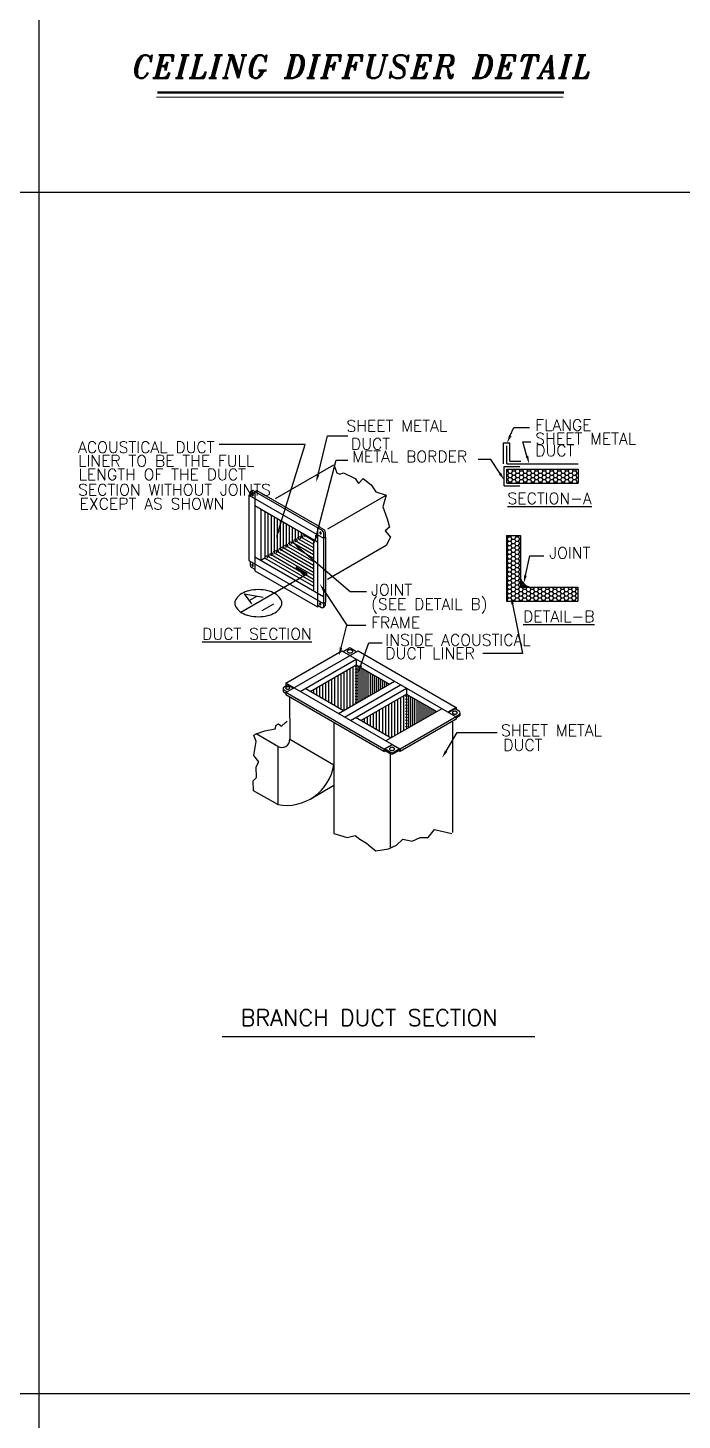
# Model space of a CAD drawing. Extents: x 594 to 813, y 174 to 240.
# Drawn here: x 612.15 to 621.2, y 202.64 to 221.91 of the extents above; entities that cross this region are included whole.
import ezdxf

# ---------------------------------------------------------------- set-up
doc = ezdxf.new("R2010")
doc.units = 0
doc.header["$MEASUREMENT"] = 0
doc.layers.get('0').update_dxf_attribs({"linetype": 'CONTINUOUS', "lineweight": 30})
for name, color, linetype in [('05_AC-EX.DUCT', 1, 'CONTINUOUS'), ('10_AC-TEXT', 3, 'CONTINUOUS'), ('DETAILS', 11, 'CONTINUOUS'), ('T-TEXT', 3, 'CONTINUOUS'), ('Z20', 2, 'CONTINUOUS')]:
    doc.layers.add(name, color=color, linetype=linetype)
doc.layers.add('AC.REF(S). PIPING', color=3, linetype='CONTINUOUS', lineweight=30)
doc.layers.add('text', color=72, linetype='CONTINUOUS', lineweight=15)
doc.styles.add('AC', font='romans.shx', dxfattribs={"height": 0.2})
doc.styles.add('ROMANC', font='italict.shx')

# ---------------------------------------------------------------- blocks, each defined once
blk = doc.blocks.new('*X227')
at = {"color": 0}
for p, q in [((85.5, 132.8), (85.5, 151.85)), ((87, 133.67), (87, 152.72)), ((88.5, 134.54), (88.5, 153.59)), ((73.5, 137.69), (73.5, 144.93)), ((75, 136.83), (75, 145.79)), ((76.5, 135.96), (76.5, 146.66)), ((78, 135.09), (78, 147.52)), ((79.5, 134.23), (79.5, 148.39)), ((81, 133.36), (81, 149.26)), ((82.5, 132.5), (82.5, 150.12)), ((84, 131.94), (84, 150.99)), ((67.5, 141.16), (67.5, 141.46)), ((69, 140.29), (69, 142.33)), ((70.5, 139.42), (70.5, 143.19)), ((72, 138.56), (72, 144.06))]:
    blk.add_line(p, q, dxfattribs=at)
blk = doc.blocks.new('*X228')
at = {"color": 0}
for p, q in [((90, 135.41), (90, 154.39)), ((91, 135.98), (91, 153.82)), ((92, 136.56), (92, 153.24)), ((93, 137.14), (93, 152.66)), ((94, 137.71), (94, 152.08)), ((95, 138.29), (95, 151.51)), ((96, 138.87), (96, 150.93)), ((97, 139.44), (97, 150.35)), ((98, 140.02), (98, 149.77)), ((99, 140.6), (99, 149.2)), ((100, 141.18), (100, 148.62)), ((101, 141.75), (101, 148.04)), ((102, 142.33), (102, 147.46)), ((103, 142.91), (103, 146.89)), ((104, 143.48), (104, 146.31)), ((105, 144.06), (105, 145.73)), ((106, 144.64), (106, 145.15))]:
    blk.add_line(p, q, dxfattribs=at)
blk = doc.blocks.new('*X225')
at = {"color": 0}
for p, q in [((145.3, 202.43), (145.62, 202.43)), ((145.3, 200.27), (145.62, 200.27)), ((145.62, 202.43), (146.25, 203.52)), ((146.25, 201.35), (145.62, 202.43)), ((145.62, 200.27), (146.25, 201.35)), ((146.25, 199.19), (145.62, 200.27)), ((146.25, 203.52), (145.86, 204.2)), ((146.25, 203.52), (147.5, 203.52)), ((146.25, 201.35), (147.5, 201.35)), ((147.5, 203.52), (147.89, 204.2)), ((148.12, 202.43), (147.5, 203.52)), ((147.5, 201.35), (148.12, 202.43)), ((148.12, 200.27), (147.5, 201.35)), ((147.5, 199.19), (148.12, 200.27)), ((148.12, 202.43), (149.37, 202.43)), ((148.12, 200.27), (149.37, 200.27)), ((149.37, 202.43), (150, 203.52)), ((150, 201.35), (149.37, 202.43)), ((149.37, 200.27), (150, 201.35)), ((150, 199.19), (149.37, 200.27)), ((150, 203.52), (149.61, 204.2)), ((150, 203.52), (151.25, 203.52)), ((150, 201.35), (151.25, 201.35)), ((151.25, 203.52), (151.64, 204.2)), ((151.87, 202.43), (151.25, 203.52)), ((151.25, 201.35), (151.87, 202.43)), ((151.87, 200.27), (151.25, 201.35)), ((151.25, 199.19), (151.87, 200.27)), ((151.87, 202.43), (152.3, 202.43)), ((151.87, 200.27), (152.3, 200.27)), ((145.3, 198.1), (145.62, 198.1)), ((145.3, 195.94), (145.62, 195.94)), ((145.3, 193.77), (145.62, 193.77)), ((145.62, 198.1), (146.25, 199.19)), ((146.25, 197.02), (145.62, 198.1)), ((145.62, 195.94), (146.25, 197.02)), ((146.25, 194.86), (145.62, 195.94)), ((145.62, 193.77), (146.25, 194.86)), ((146.25, 192.69), (145.62, 193.77)), ((146.25, 199.19), (147.5, 199.19)), ((146.25, 197.02), (147.5, 197.02)), ((146.25, 194.86), (147.5, 194.86)), ((148.12, 198.1), (147.5, 199.19)), ((147.5, 197.02), (148.12, 198.1)), ((148.12, 195.94), (147.5, 197.02)), ((147.5, 194.86), (148.12, 195.94)), ((148.12, 193.77), (147.5, 194.86)), ((147.5, 192.69), (148.12, 193.77)), ((148.12, 198.1), (149.37, 198.1)), ((148.12, 195.94), (149.37, 195.94)), ((148.12, 193.77), (149.37, 193.77)), ((149.37, 198.1), (150, 199.19)), ((150, 197.02), (149.37, 198.1)), ((149.37, 195.94), (150, 197.02)), ((150, 194.86), (149.37, 195.94)), ((149.37, 193.77), (150, 194.86)), ((150, 192.69), (149.37, 193.77)), ((150, 199.19), (151.25, 199.19)), ((150, 197.02), (151.25, 197.02)), ((150, 194.86), (151.25, 194.86)), ((151.87, 198.1), (151.25, 199.19)), ((151.25, 197.02), (151.87, 198.1)), ((151.87, 195.94), (151.25, 197.02)), ((151.25, 194.86), (151.87, 195.94)), ((151.87, 193.77), (151.25, 194.86)), ((151.25, 192.69), (151.87, 193.77)), ((151.87, 198.1), (152.3, 198.1)), ((151.87, 195.94), (152.3, 195.94)), ((151.87, 193.77), (152.3, 193.77)), ((145.3, 191.61), (145.62, 191.61)), ((145.3, 189.44), (145.62, 189.44)), ((145.3, 187.28), (145.62, 187.28)), ((145.62, 191.61), (146.25, 192.69)), ((146.25, 190.53), (145.62, 191.61)), ((145.62, 189.44), (146.25, 190.53)), ((146.25, 188.36), (145.62, 189.44)), ((145.62, 187.28), (146.25, 188.36)), ((146.25, 186.2), (145.62, 187.28)), ((146.25, 192.69), (147.5, 192.69)), ((146.25, 190.53), (147.5, 190.53)), ((146.25, 188.36), (147.5, 188.36)), ((148.12, 191.61), (147.5, 192.69)), ((147.5, 190.53), (148.12, 191.61)), ((148.12, 189.44), (147.5, 190.53)), ((147.5, 188.36), (148.12, 189.44)), ((148.12, 187.28), (147.5, 188.36)), ((147.5, 186.2), (148.12, 187.28)), ((148.12, 191.61), (149.37, 191.61)), ((148.12, 189.44), (149.37, 189.44)), ((148.12, 187.28), (149.37, 187.28)), ((149.37, 191.61), (150, 192.69)), ((150, 190.53), (149.37, 191.61)), ((149.37, 189.44), (150, 190.53)), ((150, 188.36), (149.37, 189.44)), ((149.37, 187.28), (150, 188.36)), ((150, 186.2), (149.37, 187.28)), ((150, 192.69), (151.25, 192.69)), ((150, 190.53), (151.25, 190.53)), ((150, 188.36), (151.25, 188.36)), ((151.87, 191.61), (151.25, 192.69)), ((151.25, 190.53), (151.87, 191.61)), ((151.87, 189.44), (151.25, 190.53)), ((151.25, 188.36), (151.87, 189.44)), ((151.87, 187.28), (151.25, 188.36)), ((151.25, 186.2), (151.87, 187.28)), ((151.87, 191.61), (152.3, 191.61)), ((151.87, 189.44), (152.3, 189.44)), ((151.87, 187.28), (152.3, 187.28)), ((145.3, 185.11), (145.62, 185.11)), ((145.3, 182.95), (145.62, 182.95)), ((145.3, 180.78), (145.62, 180.78)), ((145.62, 185.11), (146.25, 186.2)), ((146.25, 184.03), (145.62, 185.11)), ((145.62, 182.95), (146.25, 184.03)), ((146.25, 181.87), (145.62, 182.95)), ((145.62, 180.78), (146.25, 181.87)), ((146.25, 179.7), (145.62, 180.78)), ((145.62, 178.62), (146.25, 179.7)), ((146.25, 186.2), (147.5, 186.2)), ((146.25, 184.03), (147.5, 184.03)), ((146.25, 181.87), (147.5, 181.87)), ((146.25, 179.7), (147.5, 179.7)), ((148.12, 185.11), (147.5, 186.2)), ((147.5, 184.03), (148.12, 185.11)), ((148.12, 182.95), (147.5, 184.03)), ((147.5, 181.87), (148.12, 182.95)), ((148.12, 180.78), (147.5, 181.87)), ((147.5, 179.7), (148.12, 180.78)), ((148.12, 178.62), (147.5, 179.7)), ((148.12, 185.11), (149.37, 185.11)), ((148.12, 182.95), (149.37, 182.95)), ((148.12, 180.78), (149.37, 180.78)), ((149.37, 185.11), (150, 186.2)), ((150, 184.03), (149.37, 185.11)), ((149.37, 182.95), (150, 184.03)), ((150, 181.87), (149.37, 182.95)), ((149.37, 180.78), (150, 181.87)), ((150, 179.7), (149.37, 180.78)), ((149.37, 178.62), (150, 179.7)), ((150, 186.2), (151.25, 186.2)), ((150, 184.03), (151.25, 184.03)), ((150, 181.87), (151.25, 181.87)), ((150, 179.7), (151.25, 179.7)), ((151.87, 185.11), (151.25, 186.2)), ((151.25, 184.03), (151.87, 185.11)), ((151.87, 182.95), (151.25, 184.03)), ((151.25, 181.87), (151.87, 182.95)), ((151.87, 180.78), (151.25, 181.87)), ((151.25, 179.7), (151.87, 180.78)), ((151.87, 178.62), (151.25, 179.7)), ((151.87, 185.11), (152.3, 185.11)), ((151.87, 182.95), (152.3, 182.95)), ((151.87, 180.78), (152.3, 180.78)), ((145.3, 178.62), (145.62, 178.62)), ((145.3, 176.45), (145.62, 176.45)), ((145.3, 174.29), (145.62, 174.29)), ((146.25, 177.54), (145.62, 178.62)), ((145.62, 176.45), (146.25, 177.54)), ((146.25, 175.37), (145.62, 176.45)), ((145.62, 174.29), (146.25, 175.37)), ((146.25, 173.21), (145.62, 174.29)), ((145.62, 172.12), (146.25, 173.21)), ((146.25, 177.54), (147.5, 177.54)), ((146.25, 175.37), (147.5, 175.37)), ((146.25, 173.21), (147.5, 173.21)), ((147.5, 177.54), (148.12, 178.62)), ((148.12, 176.45), (147.5, 177.54)), ((147.5, 175.37), (148.12, 176.45)), ((148.12, 174.29), (147.5, 175.37)), ((147.5, 173.21), (148.12, 174.29)), ((148.12, 172.12), (147.5, 173.21)), ((148.12, 178.62), (149.37, 178.62)), ((148.12, 176.45), (149.37, 176.45)), ((148.12, 174.29), (149.37, 174.29)), ((150, 177.54), (149.37, 178.62)), ((149.37, 176.45), (150, 177.54)), ((150, 175.37), (149.37, 176.45)), ((149.37, 174.29), (150, 175.37)), ((150, 173.21), (149.37, 174.29)), ((149.37, 172.12), (150, 173.21)), ((150, 177.54), (151.25, 177.54)), ((150, 175.37), (151.25, 175.37)), ((150, 173.21), (151.25, 173.21)), ((151.25, 177.54), (151.87, 178.62)), ((151.87, 176.45), (151.25, 177.54)), ((151.25, 175.37), (151.87, 176.45)), ((151.87, 174.29), (151.25, 175.37)), ((151.25, 173.21), (151.87, 174.29)), ((151.87, 172.12), (151.25, 173.21)), ((151.87, 178.62), (152.3, 178.62)), ((151.87, 176.45), (153.12, 176.45)), ((151.87, 174.29), (153.12, 174.29)), ((153.12, 176.45), (153.75, 177.54)), ((153.75, 175.37), (153.12, 176.45)), ((153.12, 174.29), (153.75, 175.37)), ((153.75, 173.21), (153.12, 174.29)), ((153.12, 172.12), (153.75, 173.21)), ((153.75, 177.54), (153.14, 178.6)), ((153.75, 177.54), (155, 177.54)), ((153.75, 175.37), (155, 175.37)), ((153.75, 173.21), (155, 173.21)), ((155, 177.54), (155.61, 178.6)), ((155.62, 176.45), (155, 177.54)), ((155, 175.37), (155.62, 176.45)), ((155.62, 174.29), (155, 175.37)), ((155, 173.21), (155.62, 174.29)), ((155.62, 172.12), (155, 173.21)), ((155.62, 176.45), (156.87, 176.45)), ((155.62, 174.29), (156.87, 174.29)), ((156.87, 176.45), (157.5, 177.54)), ((157.5, 175.37), (156.87, 176.45)), ((156.87, 174.29), (157.5, 175.37)), ((157.5, 173.21), (156.87, 174.29)), ((156.87, 172.12), (157.5, 173.21)), ((157.5, 177.54), (156.89, 178.6)), ((157.5, 177.54), (158.75, 177.54)), ((157.5, 175.37), (158.75, 175.37)), ((157.5, 173.21), (158.75, 173.21)), ((158.75, 177.54), (159.36, 178.6)), ((159.37, 176.45), (158.75, 177.54)), ((158.75, 175.37), (159.37, 176.45)), ((159.37, 174.29), (158.75, 175.37)), ((158.75, 173.21), (159.37, 174.29)), ((159.37, 172.12), (158.75, 173.21)), ((159.37, 176.45), (160.62, 176.45)), ((159.37, 174.29), (160.62, 174.29)), ((160.62, 176.45), (161.25, 177.54)), ((161.25, 175.37), (160.62, 176.45)), ((160.62, 174.29), (161.25, 175.37)), ((161.25, 173.21), (160.62, 174.29)), ((160.62, 172.12), (161.25, 173.21)), ((161.25, 177.54), (160.64, 178.6)), ((161.25, 177.54), (162.5, 177.54)), ((161.25, 175.37), (162.5, 175.37)), ((161.25, 173.21), (162.5, 173.21)), ((162.5, 177.54), (163.11, 178.6)), ((163.12, 176.45), (162.5, 177.54)), ((162.5, 175.37), (163.12, 176.45)), ((163.12, 174.29), (162.5, 175.37)), ((162.5, 173.21), (163.12, 174.29)), ((163.12, 172.12), (162.5, 173.21)), ((163.12, 176.45), (164.37, 176.45)), ((163.12, 174.29), (164.37, 174.29)), ((164.37, 176.45), (165, 177.54)), ((165, 175.37), (164.37, 176.45)), ((164.37, 174.29), (165, 175.37)), ((165, 173.21), (164.37, 174.29)), ((164.37, 172.12), (165, 173.21)), ((165, 177.54), (164.39, 178.6)), ((165, 177.54), (166.25, 177.54)), ((165, 175.37), (166.25, 175.37)), ((165, 173.21), (166.25, 173.21)), ((166.25, 177.54), (166.86, 178.6)), ((166.87, 176.45), (166.25, 177.54)), ((166.25, 175.37), (166.87, 176.45)), ((166.87, 174.29), (166.25, 175.37)), ((166.25, 173.21), (166.87, 174.29)), ((166.87, 172.12), (166.25, 173.21)), ((166.87, 176.45), (168.12, 176.45)), ((166.87, 174.29), (168.12, 174.29)), ((168.12, 176.45), (168.75, 177.54)), ((168.75, 175.37), (168.12, 176.45)), ((168.12, 174.29), (168.75, 175.37)), ((168.75, 173.21), (168.12, 174.29)), ((168.12, 172.12), (168.75, 173.21)), ((168.75, 177.54), (168.14, 178.6)), ((168.75, 177.54), (170, 177.54)), ((168.75, 175.37), (170, 175.37)), ((168.75, 173.21), (170, 173.21)), ((170, 177.54), (170.61, 178.6)), ((170.62, 176.45), (170, 177.54)), ((170, 175.37), (170.62, 176.45)), ((170.62, 174.29), (170, 175.37)), ((170, 173.21), (170.62, 174.29)), ((170.62, 172.12), (170, 173.21)), ((170.62, 176.45), (171.87, 176.45)), ((170.62, 174.29), (171.87, 174.29)), ((171.87, 176.45), (172.5, 177.54)), ((172.5, 175.37), (171.87, 176.45)), ((171.87, 174.29), (172.5, 175.37)), ((172.5, 173.21), (171.87, 174.29)), ((171.87, 172.12), (172.5, 173.21)), ((172.5, 177.54), (171.89, 178.6)), ((172.5, 177.54), (173.75, 177.54)), ((172.5, 175.37), (173.75, 175.37)), ((172.5, 173.21), (173.75, 173.21)), ((173.75, 177.54), (174.36, 178.6)), ((174.37, 176.45), (173.75, 177.54)), ((173.75, 175.37), (174.37, 176.45)), ((174.37, 174.29), (173.75, 175.37)), ((173.75, 173.21), (174.37, 174.29)), ((174.37, 172.12), (173.75, 173.21)), ((174.37, 176.45), (175.62, 176.45)), ((174.37, 174.29), (175.62, 174.29)), ((175.62, 176.45), (176.25, 177.54)), ((176.25, 175.37), (175.62, 176.45)), ((175.62, 174.29), (176.25, 175.37)), ((176.25, 173.21), (175.62, 174.29)), ((175.62, 172.12), (176.25, 173.21)), ((176.25, 177.54), (175.64, 178.6)), ((176.25, 177.54), (177.5, 177.54)), ((176.25, 175.37), (177.5, 175.37)), ((176.25, 173.21), (177.5, 173.21)), ((177.5, 177.54), (178.11, 178.6)), ((178.12, 176.45), (177.5, 177.54)), ((177.5, 175.37), (178.12, 176.45)), ((178.12, 174.29), (177.5, 175.37)), ((177.5, 173.21), (178.12, 174.29)), ((178.12, 172.12), (177.5, 173.21)), ((178.12, 176.45), (179.37, 176.45)), ((178.12, 174.29), (179.37, 174.29)), ((179.37, 176.45), (180, 177.54)), ((180, 175.37), (179.37, 176.45)), ((179.37, 174.29), (180, 175.37)), ((180, 173.21), (179.37, 174.29)), ((179.37, 172.12), (180, 173.21)), ((180, 177.54), (179.39, 178.6)), ((180, 177.54), (180.6, 177.54)), ((180, 175.37), (180.6, 175.37)), ((180, 173.21), (180.6, 173.21)), ((145.3, 172.12), (145.62, 172.12)), ((145.93, 171.6), (145.62, 172.12)), ((147.82, 171.6), (148.12, 172.12)), ((148.12, 172.12), (149.37, 172.12)), ((149.68, 171.6), (149.37, 172.12)), ((151.57, 171.6), (151.87, 172.12)), ((151.87, 172.12), (153.12, 172.12)), ((153.43, 171.6), (153.12, 172.12)), ((155.32, 171.6), (155.62, 172.12)), ((155.62, 172.12), (156.87, 172.12)), ((157.18, 171.6), (156.87, 172.12)), ((159.07, 171.6), (159.37, 172.12)), ((159.37, 172.12), (160.62, 172.12)), ((160.93, 171.6), (160.62, 172.12)), ((162.82, 171.6), (163.12, 172.12)), ((163.12, 172.12), (164.37, 172.12)), ((164.68, 171.6), (164.37, 172.12)), ((166.57, 171.6), (166.87, 172.12)), ((166.87, 172.12), (168.12, 172.12)), ((168.43, 171.6), (168.12, 172.12)), ((170.32, 171.6), (170.62, 172.12)), ((170.62, 172.12), (171.87, 172.12)), ((172.18, 171.6), (171.87, 172.12)), ((174.07, 171.6), (174.37, 172.12)), ((174.37, 172.12), (175.62, 172.12)), ((175.93, 171.6), (175.62, 172.12)), ((177.82, 171.6), (178.12, 172.12)), ((178.12, 172.12), (179.37, 172.12)), ((179.68, 171.6), (179.37, 172.12))]:
    blk.add_line(p, q, dxfattribs=at)
blk = doc.blocks.new('*X226')
at = {"color": 0}
for p, q in [((150.8, 220.84), (151.25, 220.84)), ((151.25, 220.84), (151.78, 221.75)), ((151.87, 219.75), (151.25, 220.84)), ((153.12, 219.75), (153.75, 220.84)), ((153.75, 220.84), (153.22, 221.75)), ((153.75, 220.84), (155, 220.84)), ((155, 220.84), (155.53, 221.75)), ((155.62, 219.75), (155, 220.84)), ((156.87, 219.75), (157.5, 220.84)), ((157.5, 220.84), (156.97, 221.75)), ((157.5, 220.84), (158.75, 220.84)), ((158.75, 220.84), (159.28, 221.75)), ((159.37, 219.75), (158.75, 220.84)), ((160.62, 219.75), (161.25, 220.84)), ((161.25, 220.84), (160.72, 221.75)), ((161.25, 220.84), (162.5, 220.84)), ((162.5, 220.84), (163.03, 221.75)), ((163.12, 219.75), (162.5, 220.84)), ((164.37, 219.75), (165, 220.84)), ((165, 220.84), (164.47, 221.75)), ((165, 220.84), (166.25, 220.84)), ((166.25, 220.84), (166.78, 221.75)), ((166.87, 219.75), (166.25, 220.84)), ((168.12, 219.75), (168.75, 220.84)), ((168.75, 220.84), (168.22, 221.75)), ((168.75, 220.84), (170, 220.84)), ((170, 220.84), (170.53, 221.75)), ((170.62, 219.75), (170, 220.84)), ((171.87, 219.75), (172.5, 220.84)), ((172.5, 220.84), (171.97, 221.75)), ((172.5, 220.84), (173.75, 220.84)), ((173.75, 220.84), (174.28, 221.75)), ((174.37, 219.75), (173.75, 220.84)), ((175.62, 219.75), (176.25, 220.84)), ((176.25, 220.84), (175.72, 221.75)), ((176.25, 220.84), (177.5, 220.84)), ((177.5, 220.84), (178.03, 221.75)), ((178.12, 219.75), (177.5, 220.84)), ((179.37, 219.75), (180, 220.84)), ((180, 220.84), (179.47, 221.75)), ((180, 220.84), (181.25, 220.84)), ((181.25, 220.84), (181.78, 221.75)), ((181.87, 219.75), (181.25, 220.84)), ((183.12, 219.75), (183.75, 220.84)), ((183.75, 220.84), (183.22, 221.75)), ((183.75, 220.84), (185, 220.84)), ((185, 220.84), (185.53, 221.75)), ((185.62, 219.75), (185, 220.84)), ((150.8, 218.67), (151.25, 218.67)), ((150.8, 216.51), (151.25, 216.51)), ((151.25, 218.67), (151.87, 219.75)), ((151.87, 217.59), (151.25, 218.67)), ((151.25, 216.51), (151.87, 217.59)), ((151.87, 215.42), (151.25, 216.51)), ((151.49, 214.75), (151.87, 215.42)), ((151.87, 219.75), (153.12, 219.75)), ((151.87, 217.59), (153.12, 217.59)), ((151.87, 215.42), (153.12, 215.42)), ((153.75, 218.67), (153.12, 219.75)), ((153.12, 217.59), (153.75, 218.67)), ((153.75, 216.51), (153.12, 217.59)), ((153.12, 215.42), (153.75, 216.51)), ((153.51, 214.75), (153.12, 215.42)), ((153.75, 218.67), (155, 218.67)), ((153.75, 216.51), (155, 216.51)), ((155, 218.67), (155.62, 219.75)), ((155.62, 217.59), (155, 218.67)), ((155, 216.51), (155.62, 217.59)), ((155.62, 215.42), (155, 216.51)), ((155.24, 214.75), (155.62, 215.42)), ((155.62, 219.75), (156.87, 219.75)), ((155.62, 217.59), (156.87, 217.59)), ((155.62, 215.42), (156.87, 215.42)), ((157.5, 218.67), (156.87, 219.75)), ((156.87, 217.59), (157.5, 218.67)), ((157.5, 216.51), (156.87, 217.59)), ((156.87, 215.42), (157.5, 216.51)), ((157.26, 214.75), (156.87, 215.42)), ((157.5, 218.67), (158.75, 218.67)), ((157.5, 216.51), (158.75, 216.51)), ((158.75, 218.67), (159.37, 219.75)), ((159.37, 217.59), (158.75, 218.67)), ((158.75, 216.51), (159.37, 217.59)), ((159.37, 215.42), (158.75, 216.51)), ((158.99, 214.75), (159.37, 215.42)), ((159.37, 219.75), (160.62, 219.75)), ((159.37, 217.59), (160.62, 217.59)), ((159.37, 215.42), (160.62, 215.42)), ((161.25, 218.67), (160.62, 219.75)), ((160.62, 217.59), (161.25, 218.67)), ((161.25, 216.51), (160.62, 217.59)), ((160.62, 215.42), (161.25, 216.51)), ((161.01, 214.75), (160.62, 215.42)), ((161.25, 218.67), (162.5, 218.67)), ((161.25, 216.51), (162.5, 216.51)), ((162.5, 218.67), (163.12, 219.75)), ((163.12, 217.59), (162.5, 218.67)), ((162.5, 216.51), (163.12, 217.59)), ((163.12, 215.42), (162.5, 216.51)), ((162.74, 214.75), (163.12, 215.42)), ((163.12, 219.75), (164.37, 219.75)), ((163.12, 217.59), (164.37, 217.59)), ((163.12, 215.42), (164.37, 215.42)), ((165, 218.67), (164.37, 219.75)), ((164.37, 217.59), (165, 218.67)), ((165, 216.51), (164.37, 217.59)), ((164.37, 215.42), (165, 216.51)), ((164.76, 214.75), (164.37, 215.42)), ((165, 218.67), (166.25, 218.67)), ((165, 216.51), (166.25, 216.51)), ((166.25, 218.67), (166.87, 219.75)), ((166.87, 217.59), (166.25, 218.67)), ((166.25, 216.51), (166.87, 217.59)), ((166.87, 215.42), (166.25, 216.51)), ((166.49, 214.75), (166.87, 215.42)), ((166.87, 219.75), (168.12, 219.75)), ((166.87, 217.59), (168.12, 217.59)), ((166.87, 215.42), (168.12, 215.42)), ((168.75, 218.67), (168.12, 219.75)), ((168.12, 217.59), (168.75, 218.67)), ((168.75, 216.51), (168.12, 217.59)), ((168.12, 215.42), (168.75, 216.51)), ((168.51, 214.75), (168.12, 215.42)), ((168.75, 218.67), (170, 218.67)), ((168.75, 216.51), (170, 216.51)), ((170, 218.67), (170.62, 219.75)), ((170.62, 217.59), (170, 218.67)), ((170, 216.51), (170.62, 217.59)), ((170.62, 215.42), (170, 216.51)), ((170.24, 214.75), (170.62, 215.42)), ((170.62, 219.75), (171.87, 219.75)), ((170.62, 217.59), (171.87, 217.59)), ((170.62, 215.42), (171.87, 215.42)), ((172.5, 218.67), (171.87, 219.75)), ((171.87, 217.59), (172.5, 218.67)), ((172.5, 216.51), (171.87, 217.59)), ((171.87, 215.42), (172.5, 216.51)), ((172.26, 214.75), (171.87, 215.42)), ((172.5, 218.67), (173.75, 218.67)), ((172.5, 216.51), (173.75, 216.51)), ((173.75, 218.67), (174.37, 219.75)), ((174.37, 217.59), (173.75, 218.67)), ((173.75, 216.51), (174.37, 217.59)), ((174.37, 215.42), (173.75, 216.51)), ((173.99, 214.75), (174.37, 215.42)), ((174.37, 219.75), (175.62, 219.75)), ((174.37, 217.59), (175.62, 217.59)), ((174.37, 215.42), (175.62, 215.42)), ((176.25, 218.67), (175.62, 219.75)), ((175.62, 217.59), (176.25, 218.67)), ((176.25, 216.51), (175.62, 217.59)), ((175.62, 215.42), (176.25, 216.51)), ((176.01, 214.75), (175.62, 215.42)), ((176.25, 218.67), (177.5, 218.67)), ((176.25, 216.51), (177.5, 216.51)), ((177.5, 218.67), (178.12, 219.75)), ((178.12, 217.59), (177.5, 218.67)), ((177.5, 216.51), (178.12, 217.59)), ((178.12, 215.42), (177.5, 216.51)), ((177.74, 214.75), (178.12, 215.42)), ((178.12, 219.75), (179.37, 219.75)), ((178.12, 217.59), (179.37, 217.59)), ((178.12, 215.42), (179.37, 215.42)), ((180, 218.67), (179.37, 219.75)), ((179.37, 217.59), (180, 218.67)), ((180, 216.51), (179.37, 217.59)), ((179.37, 215.42), (180, 216.51)), ((179.76, 214.75), (179.37, 215.42)), ((180, 218.67), (181.25, 218.67)), ((180, 216.51), (181.25, 216.51)), ((181.25, 218.67), (181.87, 219.75)), ((181.87, 217.59), (181.25, 218.67)), ((181.25, 216.51), (181.87, 217.59)), ((181.87, 215.42), (181.25, 216.51)), ((181.49, 214.75), (181.87, 215.42)), ((181.87, 219.75), (183.12, 219.75)), ((181.87, 217.59), (183.12, 217.59)), ((181.87, 215.42), (183.12, 215.42)), ((183.75, 218.67), (183.12, 219.75)), ((183.12, 217.59), (183.75, 218.67)), ((183.75, 216.51), (183.12, 217.59)), ((183.12, 215.42), (183.75, 216.51)), ((183.51, 214.75), (183.12, 215.42)), ((183.75, 218.67), (185, 218.67)), ((183.75, 216.51), (185, 216.51)), ((185, 218.67), (185.62, 219.75)), ((185.62, 217.59), (185, 218.67)), ((185, 216.51), (185.62, 217.59)), ((185.62, 215.42), (185, 216.51)), ((185.24, 214.75), (185.62, 215.42)), ((185.62, 219.75), (186.1, 219.75)), ((185.62, 217.59), (186.1, 217.59)), ((185.62, 215.42), (186.1, 215.42))]:
    blk.add_line(p, q, dxfattribs=at)
blk = doc.blocks.new('A$C5DD3573E')
at = {"color": 7}
blk.add_line((-43998.318, -27.438), (-43998.318, -36662.196), dxfattribs=at)
at = {"layer": '05_AC-EX.DUCT', "color": 2}
blk.add_line((-41900.164, -20001.788), (-38326.998, -20001.788), dxfattribs=at)
at = {"layer": '10_AC-TEXT'}
for p, q in [((-38690.404, -13217.208), (-38690.404, -13454.652)), ((-38611.184, -13217.208), (-38690.404, -13217.208)), ((-38647.796, -13454.198), (-38647.796, -13247.988)), ((-38611.184, -13424.186), (-38611.184, -13217.208)), ((-38677.808, -13484.21), (-38499.556, -13484.21)), ((-38677.808, -13705.834), (-38677.808, -13484.21)), ((-38647.796, -13454.198), (-37832.865, -13454.198)), ((-38647.796, -13514.221), (-37832.865, -13514.221)), ((-38647.796, -13675.822), (-38647.796, -13514.221)), ((-38611.184, -13424.186), (-38488.753, -13424.186)), ((-37832.865, -13514.221), (-37832.865, -13675.822)), ((-38647.796, -13675.822), (-37832.865, -13675.822)), ((-38677.808, -13705.834), (-38499.556, -13705.834)), ((-38651.283, -14273.588), (-38651.283, -15026.188)), ((-38651.283, -14273.588), (-38489.682, -14273.588)), ((-38489.682, -14273.588), (-38489.682, -14864.587)), ((-40928.245, -14710.793), (-41057.727, -14636.036)), ((-41057.727, -14636.036), (-40961.997, -14730.28)), ((-41689.468, -15150.285), (-40928.245, -14710.793)), ((-41648.84, -14943.079), (-41565.731, -15056.199)), ((-41648.84, -14943.079), (-41434.141, -14977.707)), ((-38489.682, -14864.587), (-37836.352, -14864.587)), ((-37836.352, -14864.587), (-37836.352, -15026.188)), ((-41592.875, -15019.253), (-41503.045, -14966.594)), ((-41443.376, -15132.383), (-41309.478, -15053.891)), ((-38651.283, -15026.188), (-37836.352, -15026.188))]:
    blk.add_line(p, q, dxfattribs=at)
blk.add_lwpolyline([(-38489.682, -14766.812), (-38489.682, -14864.587), (-38386.7, -14863.663)], dxfattribs=at)
blk.add_lwpolyline([(-41487.575, -14893.04, 0.058751868), (-41595.428, -14905.757, 0.072341084), (-41677.508, -14938.461, 0.106617054), (-41738.757, -14993.943, 0.15685122), (-41756.181, -15048.119, 0.15685122), (-41738.757, -15102.296, 0.106617054), (-41677.508, -15157.777, 0.072341084), (-41595.428, -15190.482, 0.058751868), (-41487.575, -15203.199, 0.058751868), (-41379.722, -15190.482, 0.072341084), (-41297.642, -15157.777, 0.106617054), (-41236.393, -15102.296, 0.15685122), (-41218.969, -15048.119, 0.15685122), (-41236.393, -14993.943, 0.106617054), (-41297.642, -14938.461, 0.072341084), (-41379.722, -14905.757, 0.058751868)], format="xyb", close=True, dxfattribs=at)
for centre, radius, start, end in [((-38349.697, -14721.141), 147.247, 198.0691393, 255.4455102), ((-38412.931, -15014.696), 11.462, 221.2145931, 316.9201357)]:
    blk.add_arc(centre, radius, start, end, dxfattribs=at)
for points in [[(-40809.28, -14278.104), (-40839.047, -14270.268), (-40847.671, -14363.488)], [(-41057.727, -14636.036), (-40961.997, -14730.28), (-40928.245, -14710.793)], [(-38489.682, -14766.812), (-38489.682, -14864.587), (-38489.682, -14766.812)], [(-38489.682, -14766.812), (-38489.682, -14864.587), (-38455.313, -14823.742)], [(-38489.682, -14864.177), (-38386.7, -14863.663), (-38453.63, -14825.446)]]:
    blk.add_solid(points, dxfattribs=at)
at = {"layer": 'DETAILS', "color": 2}
for p, q in [((-41293.102, -13851.506), (-40626.007, -13466.358)), ((-41596.72, -13812.357), (-41578.085, -13801.598)), ((-41596.72, -13812.357), (-41596.72, -14558.76)), ((-41596.72, -13812.357), (-40742.542, -14305.516)), ((-41578.251, -13779.002), (-41578.251, -13823.02)), ((-41569.805, -13770.556), (-41552.691, -13760.676)), ((-41565.583, -13771.688), (-41527.462, -13793.697)), ((-41547.719, -13760.676), (-40753.763, -14219.067)), ((-41527.462, -13772.371), (-41504.376, -13759.042)), ((-41527.462, -13772.371), (-41527.462, -14678.718)), ((-41504.376, -13759.042), (-40788.714, -14172.23)), ((-40694.743, -14198.619), (-40025.109, -13812.006)), ((-41527.462, -13932.315), (-40811.8, -14345.502)), ((-41458.205, -13972.301), (-41458.205, -14558.76)), ((-41412.033, -13998.958), (-41412.033, -14532.103)), ((-41377.404, -14018.951), (-41377.404, -14512.11)), ((-41342.775, -14038.944), (-41342.775, -14492.117)), ((-41308.146, -14058.937), (-41308.146, -14472.124)), ((-41273.518, -14078.93), (-41273.518, -14452.131)), ((-41238.889, -14098.923), (-41238.889, -14432.138)), ((-41204.26, -14118.916), (-41204.26, -14412.145)), ((-41169.631, -14138.908), (-41169.631, -14392.153)), ((-41135.002, -14158.901), (-41135.002, -14372.16)), ((-41100.373, -14178.894), (-41100.373, -14352.167)), ((-41065.745, -14198.887), (-41065.745, -14332.174)), ((-41031.116, -14218.88), (-41031.116, -14312.181)), ((-41031.116, -14312.181), (-40857.972, -14412.145)), ((-40996.487, -14238.873), (-40996.487, -14292.188)), ((-40996.487, -14292.188), (-40857.972, -14372.16)), ((-40961.858, -14258.866), (-40961.858, -14272.195)), ((-40961.858, -14272.195), (-40857.972, -14332.174)), ((-40857.972, -14318.845), (-40857.972, -14905.305)), ((-40811.8, -14185.559), (-40788.714, -14172.23)), ((-40811.8, -14185.559), (-40811.8, -15091.906)), ((-40793.331, -14174.896), (-40738.8, -14206.379)), ((-40788.714, -14172.23), (-40788.714, -14177.562)), ((-40742.542, -14238.5), (-40742.542, -15085.705)), ((-40742.542, -14305.516), (-40719.457, -14292.188)), ((-40724.074, -14231.886), (-40724.074, -14294.853)), ((-40719.457, -14292.188), (-40724.074, -14289.522)), ((-40719.457, -14292.188), (-40719.457, -15038.591)), ((-41308.146, -14472.124), (-40857.972, -14732.033)), ((-41273.518, -14452.131), (-40857.972, -14692.047)), ((-41238.889, -14432.138), (-40857.972, -14652.061)), ((-41204.26, -14412.145), (-40857.972, -14612.075)), ((-41169.631, -14392.153), (-40857.972, -14572.089)), ((-41135.002, -14372.16), (-40857.972, -14532.103)), ((-41100.373, -14352.167), (-40857.972, -14492.117)), ((-41065.745, -14332.174), (-40857.972, -14452.131)), ((-40025.109, -14389.152), (-40697.917, -14777.598)), ((-41596.72, -14558.76), (-40742.542, -15051.92)), ((-41579.405, -14568.757), (-41579.405, -14615.407)), ((-41567.862, -14635.4), (-41527.462, -14658.725)), ((-41527.462, -14518.775), (-40742.542, -14971.948)), ((-41412.033, -14532.103), (-41458.205, -14558.76)), ((-41412.033, -14532.103), (-40857.972, -14851.99)), ((-41377.404, -14512.11), (-40857.972, -14812.005)), ((-41342.775, -14492.117), (-40857.972, -14772.019)), ((-41527.462, -14678.718), (-40811.8, -15091.906)), ((-40811.8, -15070.58), (-40764.073, -15098.135)), ((-40811.8, -15091.906), (-40793.331, -15081.243)), ((-40751.133, -15098.85), (-40731.251, -15087.371)), ((-40742.542, -15051.92), (-40719.457, -15038.591)), ((-40724.074, -15041.257), (-40724.074, -15074.941)), ((-41171.65, -16070.857), (-40347.188, -15594.854)), ((-41171.65, -15964.228), (-40531.875, -15594.854)), ((-40531.875, -15594.854), (-39227.583, -16347.888)), ((-40519.734, -15601.864), (-40453.669, -15563.722)), ((-40430.583, -15563.722), (-40361.924, -15603.362)), ((-40347.188, -15594.854), (-39227.583, -16241.259)), ((-41010.048, -16057.529), (-40370.274, -15688.155)), ((-40894.619, -16057.529), (-40370.274, -15754.798)), ((-40370.274, -15688.155), (-40370.274, -15754.798)), ((-40370.274, -15754.798), (-39989.357, -15974.72)), ((-41204.845, -16023.178), (-41205.082, -16050.124)), ((-41193.303, -16003.387), (-41153.435, -15980.369)), ((-41158.675, -16063.366), (-41193.303, -16043.373)), ((-41171.617, -16082.551), (-41193.303, -16070.031)), ((-39867.357, -16717.262), (-41171.65, -15964.228)), ((-41171.65, -15964.228), (-41171.65, -15989.285)), ((-40052.044, -16717.262), (-41171.65, -16070.857)), ((-41171.65, -16070.857), (-41171.575, -16097.558)), ((-41153.435, -15980.369), (-41084.334, -16020.446)), ((-40513.702, -16277.451), (-40952.334, -16024.207)), ((-40571.417, -16310.773), (-39931.642, -15941.399)), ((-40502.159, -16350.759), (-39862.385, -15981.385)), ((-40432.902, -16390.745), (-39793.127, -16021.371)), ((-39793.127, -16021.371), (-39793.127, -16088.014)), ((-40052.044, -16743.919), (-41171.575, -16097.558)), ((-41130.669, -16121.175), (-41126.808, -16605.121)), ((-40317.472, -16390.745), (-39793.127, -16088.014)), ((-40035.529, -16227.964), (-40035.529, -16553.525)), ((-40000.9, -16207.971), (-40000.9, -16573.518)), ((-39966.271, -16187.979), (-39966.271, -16587.769)), ((-39931.642, -16167.986), (-39931.642, -16567.776)), ((-39897.014, -16147.993), (-39897.014, -16547.783)), ((-39862.385, -16128), (-39862.385, -16527.79)), ((-39827.756, -16108.007), (-39827.756, -16507.797)), ((-39793.127, -16088.014), (-39446.899, -16287.909)), ((-39793.127, -16088.014), (-39793.127, -16487.804)), ((-39770.041, -16101.342), (-39770.041, -16474.475)), ((-39746.955, -16114.671), (-39746.955, -16461.147)), ((-39723.87, -16128), (-39723.87, -16447.818)), ((-39700.784, -16141.328), (-39700.784, -16434.49)), ((-39677.698, -16154.657), (-39677.698, -16421.161)), ((-39654.612, -16167.986), (-39654.612, -16407.832)), ((-39631.526, -16181.314), (-39631.526, -16394.504)), ((-39608.44, -16194.643), (-39608.44, -16381.175)), ((-39585.354, -16207.971), (-39585.354, -16367.846)), ((-39562.268, -16221.3), (-39562.268, -16354.518)), ((-39539.183, -16234.629), (-39539.183, -16341.189)), ((-39971.244, -16590.64), (-40375.187, -16357.423)), ((-40277.93, -16367.915), (-40277.93, -16413.574)), ((-40243.302, -16347.922), (-40243.302, -16433.567)), ((-40208.673, -16327.929), (-40208.673, -16453.56)), ((-40174.044, -16307.936), (-40174.044, -16473.553)), ((-40139.415, -16287.943), (-40139.415, -16490.321)), ((-40104.786, -16267.95), (-40104.786, -16513.539)), ((-40070.158, -16247.957), (-40070.158, -16533.532)), ((-39389.184, -16254.587), (-40028.958, -16623.961)), ((-39227.583, -16347.888), (-39867.357, -16717.262)), ((-39227.583, -16374.545), (-39867.357, -16743.919)), ((-39516.097, -16247.957), (-39516.097, -16327.86)), ((-39493.011, -16261.286), (-39493.011, -16314.532)), ((-39469.925, -16274.615), (-39469.925, -16301.203)), ((-39227.583, -16241.259), (-39319.926, -16294.573)), ((-39236.812, -16256.435), (-39311.397, -16299.497)), ((-39268.891, -16398.394), (-39268.891, -17671.178)), ((-39191.469, -16282.614), (-39236.812, -16256.435)), ((-39231.425, -16345.669), (-39191.469, -16322.6)), ((-39227.583, -16241.259), (-39228.002, -16261.522)), ((-39227.583, -16359.111), (-39192.188, -16338.676)), ((-39227.583, -16347.888), (-39227.583, -16374.545)), ((-41265.32, -16685.829), (-41513.781, -16542.38)), ((-40623.339, -16414.082), (-40623.339, -16723.261)), ((-41265.32, -16685.829), (-41265.32, -17352.261)), ((-41126.808, -16605.121), (-40623.489, -16895.712)), ((-40052.044, -16717.262), (-39958.6, -16664.583)), ((-40052.044, -16717.262), (-40052.044, -16743.919)), ((-39959.701, -16669.279), (-40039.673, -16715.45)), ((-40039.673, -16715.45), (-40039.673, -16732.223)), ((-40039.673, -16715.45), (-39971.244, -16754.958)), ((-39879.729, -16715.45), (-39959.701, -16669.279)), ((-39948.158, -16754.958), (-39879.729, -16715.45)), ((-39879.818, -16731.889), (-39879.729, -16715.45)), ((-39867.357, -16717.262), (-39867.357, -16743.919)), ((-40623.339, -16723.261), (-40623.339, -17681.632)), ((-40052.044, -16743.919), (-40036.27, -16734.188)), ((-40039.673, -16732.223), (-39971.578, -16771.538)), ((-39981.872, -16765.594), (-39981.872, -17838.633)), ((-39948.492, -16771.538), (-39879.818, -16731.889)), ((-39867.357, -16743.919), (-39885.02, -16734.892)), ((-41265.32, -17352.261), (-41542.062, -17192.484)), ((-40888.141, -17284.33), (-40623.339, -17128.167))]:
    blk.add_line(p, q, dxfattribs=at)
for points in [[(-40626.007, -13466.358), (-40591.684, -13558.907), (-40556.273, -13573.321), (-40514.96, -13558.907), (-40379.218, -13623.77), (-40343.807, -13681.426), (-40290.691, -13623.77), (-40196.262, -13695.84), (-40143.145, -13775.117), (-40025.109, -13812.006), (-40066.421, -13948.085), (-40013.305, -14085.018), (-39989.698, -14178.709), (-40036.912, -14221.951), (-39977.894, -14294.021), (-40025.109, -14389.152)], [(-41542.062, -17192.484), (-41546.685, -17079.95), (-41507.201, -17039.77), (-41513.781, -16919.228), (-41480.878, -16862.976), (-41540.104, -16790.651), (-41513.781, -16629.929), (-41540.104, -16557.605), (-41513.781, -16541.532), (-41415.071, -16509.388), (-41296.618, -16485.28), (-41283.457, -16445.099), (-41257.134, -16429.027), (-41224.231, -16453.136), (-41178.166, -16412.955), (-41158.424, -16396.883)], [(-40623.339, -17681.632), (-40470.735, -17725.907), (-40380.09, -17703.769), (-40325.703, -17748.044), (-40253.186, -17792.318), (-40198.799, -17836.592), (-40144.412, -17880.867), (-39999.38, -17858.729), (-39908.735, -17814.455), (-39836.219, -17748.044), (-39727.444, -17770.181), (-39636.799, -17725.907), (-39546.154, -17725.907), (-39473.638, -17637.358), (-39274.219, -17681.632)]]:
    blk.add_lwpolyline(points, dxfattribs=at)
for points in [[(-41558.471, -13799.596, 0.138754642), (-41560.373, -13801.553, 0.107080012), (-41561.351, -13804.924, 0.080325186), (-41561.015, -13808.602, 0.068103128), (-41559.371, -13812.627, 0.068103128), (-41556.707, -13816.063, 0.080325186), (-41553.69, -13818.194, 0.107080012), (-41550.282, -13819.032, 0.138754642), (-41547.636, -13818.363, 0.138754642), (-41545.733, -13816.406, 0.107080012), (-41544.755, -13813.035, 0.080325186), (-41545.092, -13809.357, 0.068103128), (-41546.735, -13805.332, 0.068103128), (-41549.4, -13801.896, 0.080325186), (-41552.416, -13799.765, 0.107080012), (-41555.825, -13798.927, 0.138754642)], [(-40782.808, -14235.774, 0.138754642), (-40784.711, -14237.73, 0.107080012), (-40785.689, -14241.101, 0.080325186), (-40785.353, -14244.779, 0.068103128), (-40783.709, -14248.805, 0.068103128), (-40781.045, -14252.241, 0.080325186), (-40778.028, -14254.371, 0.107080012), (-40774.62, -14255.21, 0.138754642), (-40771.974, -14254.54, 0.138754642), (-40770.071, -14252.583, 0.107080012), (-40769.093, -14249.212, 0.080325186), (-40769.43, -14245.535, 0.068103128), (-40771.073, -14241.509, 0.068103128), (-40773.738, -14238.073, 0.080325186), (-40776.754, -14235.943, 0.107080012), (-40780.162, -14235.104, 0.138754642)], [(-41559.241, -14604.713, 0.138754642), (-41561.144, -14606.67, 0.107080012), (-41562.122, -14610.041, 0.080325186), (-41561.785, -14613.718, 0.068103128), (-41560.142, -14617.744, 0.068103128), (-41557.477, -14621.18, 0.080325186), (-41554.461, -14623.31, 0.107080012), (-41551.052, -14624.149, 0.138754642), (-41548.406, -14623.479, 0.138754642), (-41546.503, -14621.523, 0.107080012), (-41545.526, -14618.152, 0.080325186), (-41545.862, -14614.474, 0.068103128), (-41547.506, -14610.448, 0.068103128), (-41550.17, -14607.012, 0.080325186), (-41553.187, -14604.882, 0.107080012), (-41556.595, -14604.043, 0.138754642)], [(-40785.324, -15050.278, 0.138754642), (-40787.227, -15052.235, 0.107080012), (-40788.205, -15055.606, 0.080325186), (-40787.868, -15059.283, 0.068103128), (-40786.225, -15063.309, 0.068103128), (-40783.561, -15066.745, 0.080325186), (-40780.544, -15068.875, 0.107080012), (-40777.136, -15069.714, 0.138754642), (-40774.49, -15069.044, 0.138754642), (-40772.587, -15067.088, 0.107080012), (-40771.609, -15063.717, 0.080325186), (-40771.946, -15060.039, 0.068103128), (-40773.589, -15056.014, 0.068103128), (-40776.254, -15052.578, 0.080325186), (-40779.27, -15050.447, 0.107080012), (-40782.678, -15049.608, 0.138754642)], [(-40439.944, -15581.915, 0.058751868), (-40452.433, -15583.388, 0.072341084), (-40461.937, -15587.174, 0.106617054), (-40469.029, -15593.599, 0.15685122), (-40471.046, -15599.872, 0.15685122), (-40469.029, -15606.145, 0.106617054), (-40461.937, -15612.569, 0.072341084), (-40452.433, -15616.356, 0.058751868), (-40439.944, -15617.828, 0.058751868), (-40427.456, -15616.356, 0.072341084), (-40417.952, -15612.569, 0.106617054), (-40410.86, -15606.145, 0.15685122), (-40408.843, -15599.872, 0.15685122), (-40410.86, -15593.599, 0.106617054), (-40417.952, -15587.174, 0.072341084), (-40427.456, -15583.388, 0.058751868)], [(-41151.979, -16003.997, 0.058751868), (-41161.5, -16005.12, 0.072341084), (-41168.745, -16008.007, 0.106617054), (-41174.151, -16012.904, 0.15685122), (-41175.689, -16017.686, 0.15685122), (-41174.151, -16022.468, 0.106617054), (-41168.745, -16027.366, 0.072341084), (-41161.5, -16030.253, 0.058751868), (-41151.979, -16031.375, 0.058751868), (-41142.459, -16030.253, 0.072341084), (-41135.214, -16027.366, 0.106617054), (-41129.808, -16022.468, 0.15685122), (-41128.27, -16017.686, 0.15685122), (-41129.808, -16012.904, 0.106617054), (-41135.214, -16008.007, 0.072341084), (-41142.459, -16005.12, 0.058751868)], [(-39240.836, -16284.298, 0.058751868), (-39252.142, -16285.631, 0.072341084), (-39260.746, -16289.06, 0.106617054), (-39267.167, -16294.876, 0.15685122), (-39268.993, -16300.555, 0.15685122), (-39267.167, -16306.234, 0.106617054), (-39260.746, -16312.05, 0.072341084), (-39252.142, -16315.479, 0.058751868), (-39240.836, -16316.812, 0.058751868), (-39229.53, -16315.479, 0.072341084), (-39220.925, -16312.05, 0.106617054), (-39214.505, -16306.234, 0.15685122), (-39212.678, -16300.555, 0.15685122), (-39214.505, -16294.876, 0.106617054), (-39220.925, -16289.06, 0.072341084), (-39229.53, -16285.631, 0.058751868)], [(-39959.701, -16698.647, 0.058751868), (-39971.387, -16700.025, 0.072341084), (-39980.281, -16703.569, 0.106617054), (-39986.917, -16709.58, 0.15685122), (-39988.805, -16715.45, 0.15685122), (-39986.917, -16721.321, 0.106617054), (-39980.281, -16727.332, 0.072341084), (-39971.387, -16730.876, 0.058751868), (-39959.701, -16732.254, 0.058751868), (-39948.015, -16730.876, 0.072341084), (-39939.121, -16727.332, 0.106617054), (-39932.484, -16721.321, 0.15685122), (-39930.596, -16715.45, 0.15685122), (-39932.484, -16709.58, 0.106617054), (-39939.121, -16703.569, 0.072341084), (-39948.015, -16700.025, 0.058751868)]]:
    blk.add_lwpolyline(points, format="xyb", close=True, dxfattribs=at)
for centre, radius, start, end in [((-41569.805, -13779.002), 8.446, 59.9999907, 180), ((-41550.205, -13764.981), 4.972, 59.9999907, 120.0000093), ((-41075.888, -14338.776), 11.923, 307.0794889, 137.0088764), ((-41054.594, -14326.482), 11.923, 307.0794889, 137.0088764), ((-41033.3, -14314.188), 11.923, 307.0794889, 137.0088764), ((-41012.006, -14301.894), 11.923, 307.0794889, 137.0088764), ((-40990.711, -14289.6), 11.923, 307.0794889, 137.0088764), ((-40970.813, -14278.112), 11.923, 307.0794889, 137.0088764), ((-40764.983, -14238.5), 22.44, 0, 59.9999907), ((-40753.526, -14231.886), 29.453, 0, 59.9999907), ((-41352.712, -14498.601), 11.923, 307.0794889, 137.0088764), ((-41331.418, -14486.307), 11.923, 307.0794889, 137.0088764), ((-41310.124, -14474.013), 11.923, 307.0794889, 137.0088764), ((-41288.83, -14461.718), 11.923, 307.0794889, 137.0088764), ((-41267.536, -14449.424), 11.923, 307.0794889, 137.0088764), ((-41246.241, -14437.13), 11.923, 307.0794889, 137.0088764), ((-41224.947, -14424.836), 11.923, 307.0794889, 137.0088764), ((-41203.653, -14412.542), 11.923, 307.0794889, 137.0088764), ((-41182.359, -14400.247), 11.923, 307.0794889, 137.0088764), ((-41161.065, -14387.953), 11.923, 307.0794889, 137.0088764), ((-41139.771, -14375.659), 11.923, 307.0794889, 137.0088764), ((-41118.476, -14363.365), 11.923, 307.0794889, 137.0088764), ((-41097.182, -14351.071), 11.923, 307.0794889, 137.0088764), ((-41556.319, -14615.407), 23.086, 180, 239.9999907), ((-41395.301, -14523.189), 11.923, 307.0794889, 137.0088764), ((-41374.006, -14510.895), 11.923, 307.0794889, 137.0088764), ((-40756.896, -15085.705), 14.354, 239.9999907, 0), ((-40738.427, -15074.941), 14.354, 300.0000093, 0), ((-40442.126, -15583.715), 23.086, 59.9999907, 120.0000093), ((-40368.599, -15758.36), 12.464, 205.873882, 324.8246895), ((-40368.599, -15792.988), 12.464, 205.873882, 324.8246895), ((-40368.599, -15827.617), 12.464, 205.873882, 324.8246895), ((-40368.599, -15862.246), 12.464, 205.873882, 324.8246895), ((-40368.599, -15896.875), 12.464, 205.873882, 324.8246895), ((-41181.76, -16023.38), 23.086, 120.0000093, 239.9999907), ((-41181.76, -16050.038), 23.086, 180.0053361, 239.9999907), ((-40368.599, -15931.504), 12.464, 205.873882, 324.8246895), ((-40368.599, -15966.132), 12.464, 205.873882, 324.8246895), ((-40368.599, -16000.761), 12.464, 205.873882, 324.8246895), ((-40368.599, -16035.39), 12.464, 205.873882, 324.8246895), ((-40368.599, -16070.019), 12.464, 205.873882, 324.8246895), ((-40368.599, -16104.648), 12.464, 205.873882, 324.8246895), ((-40368.599, -16139.276), 12.464, 205.873882, 324.8246895), ((-40368.599, -16173.905), 12.464, 205.873882, 324.8246895), ((-39792.949, -16100.575), 12.464, 205.873882, 324.8246895), ((-39792.949, -16135.204), 12.464, 205.873882, 324.8246895), ((-39792.949, -16169.833), 12.464, 205.873882, 324.8246895), ((-39792.949, -16204.462), 12.464, 205.873882, 324.8246895), ((-39792.949, -16239.091), 12.464, 205.873882, 324.8246895), ((-39792.949, -16273.719), 12.464, 205.873882, 324.8246895), ((-39792.949, -16308.348), 12.464, 205.873882, 324.8246895), ((-39792.949, -16342.977), 12.464, 205.873882, 324.8246895), ((-39792.949, -16377.606), 12.464, 205.873882, 324.8246895), ((-39203.731, -16318.683), 23.086, 300.0000093, 17.8359635), ((-39203.012, -16302.607), 23.086, 300.0000093, 59.9999907), ((-39792.949, -16412.235), 12.464, 205.873882, 324.8246895), ((-39792.949, -16446.864), 12.464, 205.873882, 324.8246895), ((-41219.149, -16605.857), 92.343, 239.9999907, 0.4570406), ((-39960.035, -16751.545), 23.086, 239.9999907, 300.0000093), ((-39959.701, -16734.965), 23.086, 239.9999907, 300.0000093), ((-41168.454, -16809.011), 551.818, 259.889896, 350.9603567)]:
    blk.add_arc(centre, radius, start, end, dxfattribs=at)
at = {"layer": 'T-TEXT', "color": 7, "linetype": 'Continuous'}
for p, q in [((-38607.835, -13132.344), (-38567.749, -13038.898)), ((-38567.749, -13038.898), (-38386.95, -13038.898)), ((-40805.133, -13577.466), (-40698.524, -13136.003)), ((-40698.524, -13136.003), (-40465.212, -13136.003)), ((-38416.801, -13365.39), (-38463.266, -13202.349)), ((-38463.266, -13202.349), (-38374.604, -13202.349)), ((-40951.335, -13235.132), (-41934.508, -13235.132)), ((-41258.188, -14215.92), (-40951.335, -13235.132)), ((-40824.164, -14274.186), (-40597.334, -13412.5)), ((-40597.334, -13412.5), (-40465.212, -13412.5)), ((-38828.884, -13403.403), (-38975.396, -13403.403)), ((-38727.515, -13562.113), (-38828.884, -13403.403)), ((-41015.036, -14424.131), (-40437.361, -14913.87)), ((-38434.307, -14731.838), (-38384.726, -14507.834)), ((-38384.726, -14507.834), (-38224.788, -14507.834)), ((-40734.673, -14905.919), (-40474.855, -15299.796)), ((-40437.361, -14913.87), (-40249.89, -14913.87)), ((-38581.824, -15061.084), (-38467.669, -15622.651)), ((-40542.453, -15557.162), (-40474.855, -15299.796)), ((-40474.855, -15299.796), (-40260.603, -15299.796)), ((-40474.855, -15299.796), (-40382.512, -15299.796)), ((-40314.744, -15757.73), (-40222.955, -15502.413)), ((-40222.955, -15502.413), (-40071.468, -15502.413)), ((-38467.669, -15622.651), (-38922.129, -15622.651)), ((-39341.326, -16739.311), (-39216.376, -16527.924)), ((-39216.376, -16527.924), (-38756.538, -16527.924))]:
    blk.add_line(p, q, dxfattribs=at)
for points in [[(-38593.691, -13138.411), (-38621.979, -13126.276), (-38644.24, -13217.208)], [(-38402, -13361.172), (-38431.602, -13369.609), (-38391.492, -13454.198)], [(-40790.172, -13581.079), (-40820.093, -13573.853), (-40826.81, -13667.229)], [(-38714.544, -13553.828), (-38740.485, -13570.397), (-38677.808, -13639.937)], [(-41243.499, -14220.515), (-41272.876, -14211.324), (-41285.761, -14304.051)], [(-41024.989, -14435.871), (-41005.084, -14412.391), (-41085.474, -14364.416)], [(-38419.28, -14735.164), (-38449.334, -14728.512), (-38454.264, -14821.999)], [(-40747.52, -14914.394), (-40721.826, -14897.444), (-40785.521, -14828.836)], [(-38596.906, -15064.15), (-38566.742, -15058.018), (-38600.22, -14970.591)], [(-40527.568, -15561.072), (-40557.339, -15553.252), (-40565.912, -15646.476)], [(-40300.261, -15762.937), (-40329.227, -15752.524), (-40345.985, -15844.629)], [(-39328.077, -16747.143), (-39354.575, -16731.48), (-39388.315, -16818.806)]]:
    blk.add_solid(points, dxfattribs=at)
at = {"layer": 'text', "const_width": 26.136}
blk.add_lwpolyline([(-37993.141, -9208.225), (-42641.25, -9208.225)], dxfattribs=at)
at = {"layer": 'text'}
blk.add_lwpolyline([(-38004.971, -9260.497), (-42653.08, -9260.497)], dxfattribs=at)
at = {"layer": 'Z20', "color": 7}
for p, q in [((-56085.494, -10349.902), (0, -10349.902)), ((-47074.098, -10349.902), (0, -10349.902)), ((-56085.494, -24087.558), (0, -24087.558))]:
    blk.add_line(p, q, dxfattribs=at)
at = {"layer": '10_AC-TEXT', "xscale": 23.08587285892827, "yscale": 23.08587285892827, "zscale": 23.08587285892827}
for name, p in [('*X226', (-42129.077, -18633.529)), ('*X225', (-42005.66, -18987.723))]:
    blk.add_blockref(name, p, dxfattribs=at)
at = {"layer": 'DETAILS', "color": 2, "xscale": 23.08587285892827, "yscale": 23.08587285892827, "zscale": 23.08587285892827}
for name in ['*X228', '*X227']:
    blk.add_blockref(name, (-42446.799, -19319.781), dxfattribs=at)
at = {"layer": '05_AC-EX.DUCT', "color": 2, "style": 'AC'}
blk.add_text('BRANCH DUCT SECTION', height=187.91966, dxfattribs=at).set_placement((-41690.101, -19882.026))
at = {"layer": 'T-TEXT', "color": 7, "linetype": 'Continuous', "style": 'AC'}
for s, height, p in [('SHEET METAL', 130.49976, (-40480.739, -13085.999)), ('FLANGE', 130.4998, (-38321.98, -13077.108)), ('ACOUSTICAL DUCT', 130.49976, (-43548.438, -13330.361)), ('DUCT', 130.4998, (-40428.889, -13291.668)), ('SHEET METAL', 130.49976, (-38321.98, -13232.068)), ('LINER TO BE THE FULL ', 130.49976, (-43548.438, -13486.865)), ('METAL BORDER', 130.49976, (-40413.97, -13437.221)), ('DUCT', 130.4998, (-38321.98, -13367.762)), ('LENGTH OF THE DUCT', 130.49976, (-43542.568, -13641.678)), ('SECTION WITHOUT JOINTS', 130.49976, (-43548.438, -13816.693)), ('EXCEPT AS SHOWN', 130.49976, (-43530.828, -13977.295)), ('%%USECTION-A', 130.49976, (-38639.365, -13915.338)), ('JOINT', 130.4998, (-38162.305, -14538.159)), ('JOINT', 130.4998, (-40198.799, -14959.658)), ('(SEE DETAIL B)', 130.49976, (-40198.799, -15124.414)), ('FRAME', 130.4998, (-40198.799, -15335.096)), ('%%UDETAIL-B', 130.49976, (-38461.561, -15265.704)), ('%%UDUCT SECTION', 130.49976, (-42129.668, -15464.938)), ('INSIDE ACOUSTICAL', 130.49976, (-40035.638, -15534.33)), ('DUCT LINER', 130.4998, (-40035.638, -15686.991)), ('SHEET METAL', 130.49976, (-38712.219, -16567.976)), ('DUCT', 130.4998, (-38687.257, -16735.533))]:
    blk.add_text(s, height=height, dxfattribs=at).set_placement(p)
at = {"layer": 'text', "style": 'ROMANC'}
blk.add_text('CEILING DIFFUSER DETAIL', height=261.35991, dxfattribs=at).set_placement((-42928.978, -9043.174))

msp = doc.modelspace()

# ---------------------------------------------------------------- block references
at = {"layer": 'AC.REF(S). PIPING', "linetype": 'Continuous', "xscale": 0.0012099999999862, "yscale": 0.0012099999999862, "zscale": 0.0012099999999862}
msp.add_blockref('A$C5DD3573E', (665.535, 232.156), dxfattribs=at)

doc.saveas('drawing.dxf')
